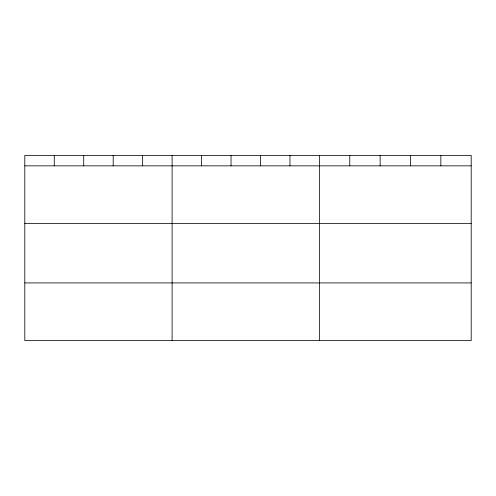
<?xml version="1.0" encoding="UTF-8"?>
<svg xmlns="http://www.w3.org/2000/svg" width="496" height="496" viewBox="0 0 496 496"><rect width="100%" height="100%" fill="white"/><g stroke="black" fill="none" stroke-linecap="round" stroke-linejoin="round"><path stroke-width="0.74" d="M471.2 223.51L471.2 155.409L24.8 155.409L24.8 340.591L471.2 340.591L471.2 223.51L24.8 223.51M24.8 165.844L471.2 165.844M24.8 282.925L471.2 282.925M440.845 155.409L440.845 165.844M410.49 155.409L410.49 165.844M380.134 155.409L380.134 165.844M349.779 155.409L349.779 165.844M319.424 155.409L319.424 340.591M289.962 155.409L289.962 165.844M260.499 155.409L260.499 165.844M231.037 155.409L231.037 165.844M201.574 155.409L201.574 165.844M172.112 155.409L172.112 340.591M142.65 155.409L142.65 165.844M113.187 155.409L113.187 165.844M83.725 155.409L83.725 165.844M54.262 155.409L54.262 165.844"/></g></svg>
